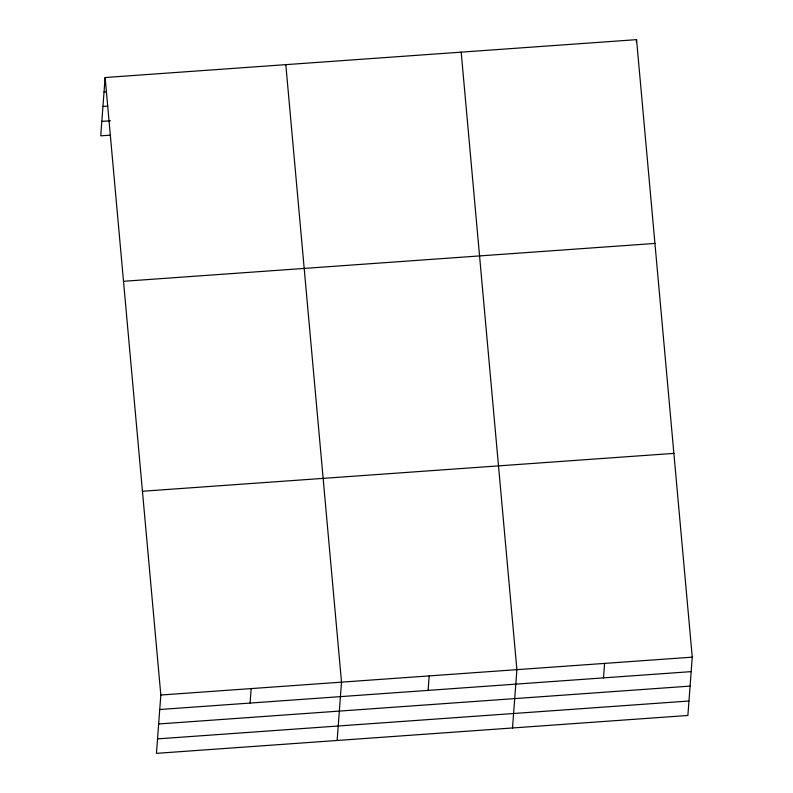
<?xml version="1.0" encoding="UTF-8"?>
<svg xmlns="http://www.w3.org/2000/svg" width="793" height="793" viewBox="0 0 793 793"><rect width="100%" height="100%" fill="white"/><g stroke="black" fill="none" stroke-linecap="round" stroke-linejoin="round"><path stroke-width="1.19" d="M105.122 77.526L160.83 695.025L156.449 753.35L687.878 715.474L692.259 657.159L636.551 39.65L105.122 77.526L100.741 135.841L110.505 135.147M250.092 703.064L251.173 688.592M337.134 740.474L341.515 682.149L285.807 64.649M428.121 690.376L429.201 675.904M512.506 727.974L516.887 669.659L461.179 52.15M636.373 42.059L636.551 39.65M603.493 677.876L604.573 663.404M104.032 91.998L106.48 91.819M102.951 106.47L107.828 106.113M101.821 121.369L110.376 120.764M123.51 281.297L654.939 243.431M142.453 491.254L673.881 453.378M160.83 695.025L692.259 657.159M159.75 709.507L691.179 671.631M158.659 723.969L690.088 686.104M157.539 738.878L688.968 701.012"/></g></svg>
